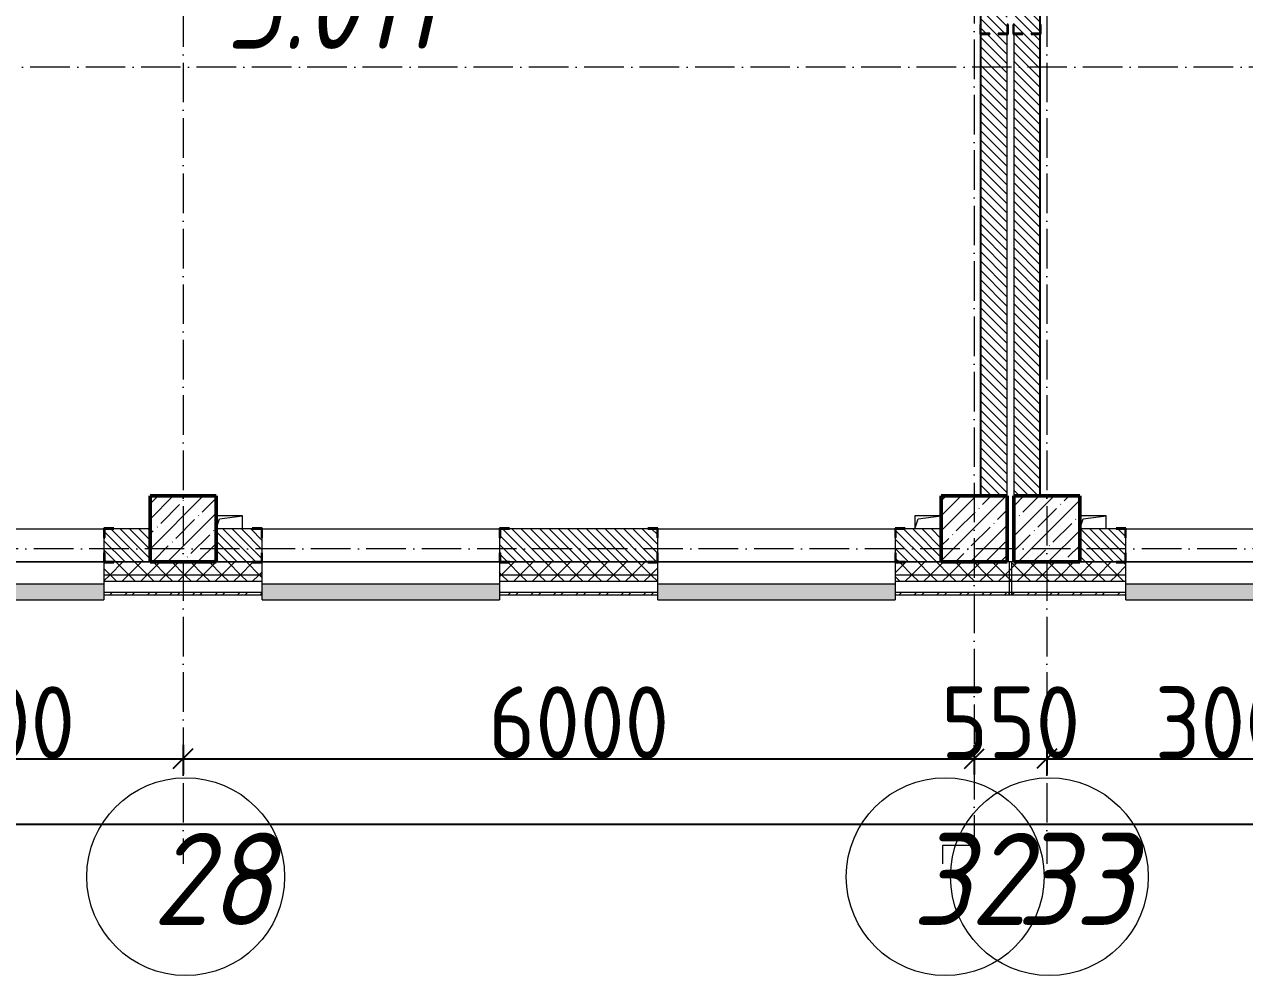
# Model space of a CAD drawing. Header units: millimetres. Extents: x -12989 to 629078, y -109036 to 555275.
# Drawn here: x 561257 to 570510, y -38472 to -31260 of the extents above; entities that cross this region are included whole.
import ezdxf

# ---------------------------------------------------------------- set-up
doc = ezdxf.new("R2010")
doc.units = ezdxf.units.MM
doc.linetypes.add('50_200_ШТРИХ_1Т_ш5_п1_п1_', pattern=[700, 500, -100, 0, -100])
for name, color, linetype, lineweight in [('A-____-____-DIMS', 7, 'Continuous', 9), ('A-GENM-____-MCUT', 7, 'Continuous', 25), ('A-GENM-____-OTLN', 7, 'Continuous', 9), ('A-GENM-____-OTLN-1', 7, 'Continuous', 25), ('A-GLAZ-____-OTLN', 7, 'Continuous', 9), ('A-WALL-____-MCUT', 7, 'Continuous', 13), ('A-WALL-____-MCUT-1', 7, 'Continuous', 9), ('A-WALL-____-OTLN', 7, 'Continuous', 9), ('A-WALL-____-PATT-1', 7, 'Continuous', 9), ('A-WALL-FNSH-MCUT-1', 7, 'Continuous', 9), ('S-COLS-____-MCUT', 7, 'Continuous', 50), ('S-COLS-____-OTLN', 7, 'Continuous', 9), ('S-GRID-____-IDEN', 7, 'Continuous', 9), ('S-GRID-____-OTLN', 7, 'Continuous', 9), ('S-GRID-____-OTLN-1', 7, '50_200_ШТРИХ_1Т_ш5_п1_п1_', 9), ('Марки помещений', 7, 'Continuous', 9)]:
    doc.layers.add(name, color=color, linetype=linetype, lineweight=lineweight)
doc.layers.add('A-GLAZ-____-OTLN-1', color=7, linetype='Continuous', lineweight=9, true_color=0xc0c0c0)
doc.styles.add('ISOCPEUR_I_2', font='isocpeui.ttf', dxfattribs={"width": 0.85, "height": 2.3})
doc.styles.add('ISOCPEUR_I_9', font='isocpeui.ttf', dxfattribs={"width": 0.9, "height": 250})
doc.styles.add('СПДС', font='isocpeur.ttf', dxfattribs={"width": 0.9})
doc.dimstyles.new('ISO-2_5_0_9К_БОЛЬШОЙ_ОСИ', dxfattribs={"dimscale": 304.8, "dimtxt": 248.995294, "dimasz": 0.492126, "dimexe": 0.393701, "dimexo": 0, "dimgap": 0, "dimtad": 1, "dimdec": 0, "dimzin": 0, "dimdsep": 46, "dimtxsty": 'ISOCPEUR_I_9', "dimblk1": 'OBLIQUE', "dimblk2": 'OBLIQUE', "dimsah": 1, "dimcen": 0.09, "dimdle": 0.393701, "dimazin": 0, "dimtfac": 1, "dimtdec": 4, "dimtix": 1, "dimtmove": 0, "dimatfit": 3, "dimfxl": 1, "dimtvp": 1, "dimtolj": 1, "dimtzin": 0, "dimarcsym": 2})
pattern_1 = [(135, (523510.01, -90515.614), (-35.35534, -35.35534), [])]
pattern_2 = [(45, (523510.01, -90515.61), (-70.71068, 70.71068), []), (135, (523510.01, -90515.61), (-70.71068, -70.71068), [])]
pattern_3 = [(45, (523510.01, -90515.61), (-85.53659, 85.53659), []), (45, (523567.03, -90515.61), (-85.53659, 85.53659), [])]

# ---------------------------------------------------------------- blocks, each defined once
blk = doc.blocks.new('BSC_Колонна _Прямоугольная - 500х500-V16-АР1_План отверстий 3 этажа в осях 1-64_Ю-ЯЯ')
at = {"layer": 'S-COLS-____-OTLN'}
h = blk.add_hatch(dxfattribs=at)
h.set_pattern_fill('FP_23', color=256, style=0, pattern_type=2)
h.set_pattern_definition([(45, (-44950, -55431.04), (-114.04925, 114.04925), []), (45, (-44835.95, -55431.04), (-114.04925, 114.04925), [201.613, -40.323, 3.353, -36.97])])
h.paths.add_polyline_path([(-250, -250), (250, -250), (250, 250), (-250, 250), (-250, 177.9)], flags=0)
at = {"layer": 'S-COLS-____-MCUT'}
for p, q in [((250, 250), (-250, 250)), ((-250, 250), (-250, -250)), ((250, -250), (250, 250)), ((-250, -250), (250, -250))]:
    blk.add_line(p, q, dxfattribs=at)
blk = doc.blocks.new('BSC_Колонна _Прямоугольная - 500х500-V44-АР1_План отверстий 3 этажа в осях 1-64_Ю-ЯЯ')
at = {"layer": 'S-COLS-____-OTLN'}
h = blk.add_hatch(dxfattribs=at)
h.set_pattern_fill('FP_52', color=256, style=0, pattern_type=2)
h.set_pattern_definition([(45, (-38950, -55431.04), (-114.04925, 114.04925), []), (45, (-38835.95, -55431.04), (-114.04925, 114.04925), [201.613, -40.323, 3.353, -36.97])])
h.paths.add_polyline_path([(-250, -250), (250, -250), (250, 250), (-250, 250)], flags=0)
at = {"layer": 'S-COLS-____-MCUT'}
for p, q in [((250, 250), (-250, 250)), ((-250, 250), (-250, -250)), ((250, -250), (250, 250)), ((-250, -250), (250, -250))]:
    blk.add_line(p, q, dxfattribs=at)
blk = doc.blocks.new('BSC_Колонна _Прямоугольная - 500х500-V72-АР1_План отверстий 3 этажа в осях 1-64_Ю-ЯЯ')
at = {"layer": 'S-COLS-____-OTLN'}
h = blk.add_hatch(dxfattribs=at)
h.set_pattern_fill('FP_81', color=256, style=0, pattern_type=2)
h.set_pattern_definition([(45, (-45500, -55431.04), (-114.04925, 114.04925), []), (45, (-45385.95, -55431.04), (-114.04925, 114.04925), [201.613, -40.323, 3.353, -36.97])])
h.paths.add_polyline_path([(-250, -250), (250, -250), (250, 250), (-250, 250), (-250, 177.9)], flags=0)
at = {"layer": 'S-COLS-____-MCUT'}
for p, q in [((250, 250), (-250, 250)), ((-250, 250), (-250, -250)), ((250, -250), (250, 250)), ((-250, -250), (250, -250))]:
    blk.add_line(p, q, dxfattribs=at)
blk = doc.blocks.new('Фахверк_СКБ_Уголок - 250_2700-27497298-АР1_План отверстий 3 этажа в осях 1-64_Ю-ЯЯ')
at = {"layer": 'A-GENM-____-MCUT'}
for p, q in [((200, 181), (125, 181)), ((125, 181), (125, 106)), ((125, 106), (131, 106)), ((131, 106), (131, 175)), ((131, 175), (200, 175)), ((200, 175), (200, 181)), ((131, -6), (125, -6)), ((125, -6), (125, -81)), ((125, -81), (200, -81)), ((131, -75), (131, -6)), ((200, -75), (131, -75)), ((200, -81), (200, -75))]:
    blk.add_line(p, q, dxfattribs=at)
blk = doc.blocks.new('Фахверк_СКБ_Уголок - 200_3550-28267367-АР1_План отверстий 3 этажа в осях 1-64_Ю-ЯЯ')
at = {"layer": 'A-GENM-____-MCUT'}
for p, q in [((200, 156), (125, 156)), ((125, 156), (125, 81)), ((131, 81), (131, 150)), ((131, 150), (200, 150)), ((200, 150), (200, 156)), ((125, 81), (131, 81)), ((131, 19), (125, 19)), ((125, 19), (125, -56)), ((131, -50), (131, 19)), ((125, -56), (200, -56)), ((200, -50), (131, -50)), ((200, -56), (200, -50))]:
    blk.add_line(p, q, dxfattribs=at)
blk = doc.blocks.new('Фахверк_СКБ_Уголок - 200_3550-28187522-АР1_План отверстий 3 этажа в осях 1-64_Ю-ЯЯ')
at = {"layer": 'A-GENM-____-MCUT'}
for p, q in [((125, 156), (50, 156)), ((50, 156), (50, 150)), ((50, 150), (119, 150)), ((119, 150), (119, 81)), ((125, 81), (125, 156)), ((119, 81), (125, 81)), ((125, 19), (119, 19)), ((119, 19), (119, -50)), ((125, -56), (125, 19)), ((119, -50), (50, -50)), ((50, -50), (50, -56)), ((50, -56), (125, -56))]:
    blk.add_line(p, q, dxfattribs=at)
blk = doc.blocks.new('AR_Отверстие прямоугольное _в плите_ - AR_Отверстие прямоугольное _в плите_-V178-АР1_План отверстий 3 этажа в осях 1-64_Ю-ЯЯ')
at = {"layer": 'A-GENM-____-OTLN'}
for p, q in [((100, 50), (-100, 50)), ((-100, -50), (-75, 25)), ((-75, 25), (100, 50)), ((100, -50), (100, 50))]:
    blk.add_line(p, q, dxfattribs=at)
blk = doc.blocks.new('AR_Отверстие прямоугольное _в плите_ - AR_Отверстие прямоугольное _в плите_-V185-АР1_План отверстий 3 этажа в осях 1-64_Ю-ЯЯ')
at = {"layer": 'A-GENM-____-OTLN'}
for p, q in [((100, 50), (-100, 50)), ((-100, 50), (-100, -50)), ((-100, -50), (-75, 25)), ((-75, 25), (100, 50))]:
    blk.add_line(p, q, dxfattribs=at)
blk = doc.blocks.new('Отлив_СКБ - Отлив витража_120_НВФ-31885687-АР1_План отверстий 3 этажа в осях 1-64_Ю-ЯЯ')
at = {"layer": 'A-GLAZ-____-OTLN-1'}
for points in [[(0, -2), (1800, -2), (1800, 0), (0, 0)], [(945, -120), (1800, -120), (1800, -2), (0, -2), (0, -120), (878.1, -120)]]:
    blk.add_hatch(color=256, dxfattribs=at).paths.add_polyline_path(points, flags=0)
at = {"layer": 'A-GLAZ-____-OTLN'}
for p, q in [((0, 0), (1800, 0)), ((1800, -2), (0, -2)), ((0, -120), (0, -83)), ((1800, -83), (1800, -120)), ((0, -120), (1800, -120))]:
    blk.add_line(p, q, dxfattribs=at)
blk = doc.blocks.new('Стены 3 - Стены 4-31194751-АР1_План отверстий 3 этажа в осях 1-64_Ю-ЯЯ')
at = {"layer": 'A-WALL-____-MCUT'}
for p, q in [((-1798.5, 41030.2), (-1798.5, 41010.2)), ((-1548.5, 41030.2), (-1798.5, 41030.2)), ((-1798.5, 41010.2), (-1548.5, 41010.2)), ((-1548.5, 41010.2), (-1548.5, 41030.2))]:
    blk.add_line(p, q, dxfattribs=at)
blk = doc.blocks.new('Ось сетки - Круг_Ø6_00__ISO-2_5_0_9K_-25732049-АР1_План отверстий 3 этажа в осях 1-64_Ю-ЯЯ')
at = {"layer": 'S-GRID-____-IDEN'}
blk.add_circle((0, 0), 3, dxfattribs=at)
blk = doc.blocks.new('_Oblique')
at = {"color": 0, "linetype": 'ByBlock', "lineweight": -2}
blk.add_line((-0.5, -0.5), (0.5, 0.5), dxfattribs=at)
blk = doc.blocks.new('*D2967')
at = {"layer": 'A-____-____-DIMS', "color": 0, "lineweight": -2, "transparency": 16777216}
for p, q in [((319720.7, -33068.9), (319720.7, -33295)), ((322720.7, -33068.9), (322720.7, -33295)), ((319600.7, -33175), (322840.7, -33175))]:
    blk.add_line(p, q, dxfattribs=at)
at = {"layer": 'Defpoints', "color": 0, "transparency": 16777216}
for p in [(319720.7, -33068.9), (322720.7, -33068.9), (322720.7, -33175)]:
    blk.add_point(p, dxfattribs=at)
at = {"layer": 'A-____-____-DIMS', "color": 0, "lineweight": -2, "transparency": 16777216, "xscale": 150, "yscale": 150, "zscale": 150, "rotation": 180}
blk.add_blockref('_Oblique', (319720.7, -33175), dxfattribs=at)
at = {"layer": 'A-____-____-DIMS', "color": 0, "lineweight": -2, "transparency": 16777216, "xscale": 150, "yscale": 150, "zscale": 150}
blk.add_blockref('_Oblique', (322720.7, -33175), dxfattribs=at)
at = {"layer": 'A-____-____-DIMS', "color": 0, "transparency": 16777216, "insert": (321220.7, -32900.7), "char_height": 548.64, "attachment_point": 5, "style": 'СПДС'}
blk.add_mtext('\\A1;3000', dxfattribs=at)
blk = doc.blocks.new('*D2968')
at = {"layer": 'A-____-____-DIMS', "color": 0, "lineweight": -2, "transparency": 16777216}
for p, q in [((322720.7, -33068.9), (322720.7, -33295)), ((328720.7, -33068.9), (328720.7, -33295)), ((322600.7, -33175), (328840.7, -33175))]:
    blk.add_line(p, q, dxfattribs=at)
at = {"layer": 'Defpoints', "color": 0, "transparency": 16777216}
for p in [(322720.7, -33068.9), (328720.7, -33068.9), (328720.7, -33175)]:
    blk.add_point(p, dxfattribs=at)
at = {"layer": 'A-____-____-DIMS', "color": 0, "lineweight": -2, "transparency": 16777216, "xscale": 150, "yscale": 150, "zscale": 150, "rotation": 180}
blk.add_blockref('_Oblique', (322720.7, -33175), dxfattribs=at)
at = {"layer": 'A-____-____-DIMS', "color": 0, "lineweight": -2, "transparency": 16777216, "xscale": 150, "yscale": 150, "zscale": 150}
blk.add_blockref('_Oblique', (328720.7, -33175), dxfattribs=at)
at = {"layer": 'A-____-____-DIMS', "color": 0, "transparency": 16777216, "insert": (325720.7, -32900.7), "char_height": 548.64, "attachment_point": 5, "style": 'СПДС'}
blk.add_mtext('\\A1;6000', dxfattribs=at)
blk = doc.blocks.new('*D2969')
at = {"layer": 'A-____-____-DIMS', "color": 0, "lineweight": -2, "transparency": 16777216}
for p, q in [((328720.7, -33068.9), (328720.7, -33295)), ((329270.7, -33068.9), (329270.7, -33295)), ((328720.7, -33175), (328570.7, -33175)), ((328720.7, -33175), (329270.7, -33175)), ((329270.7, -33175), (329420.7, -33175))]:
    blk.add_line(p, q, dxfattribs=at)
at = {"layer": 'Defpoints', "color": 0, "transparency": 16777216}
for p in [(328720.7, -33068.9), (329270.7, -33068.9), (329270.7, -33175)]:
    blk.add_point(p, dxfattribs=at)
at = {"layer": 'A-____-____-DIMS', "color": 0, "lineweight": -2, "transparency": 16777216, "xscale": 150, "yscale": 150, "zscale": 150}
blk.add_blockref('_Oblique', (328720.7, -33175), dxfattribs=at)
at = {"layer": 'A-____-____-DIMS', "color": 0, "lineweight": -2, "transparency": 16777216, "xscale": 150, "yscale": 150, "zscale": 150, "rotation": 180}
blk.add_blockref('_Oblique', (329270.7, -33175), dxfattribs=at)
at = {"layer": 'A-____-____-DIMS', "color": 0, "transparency": 16777216, "insert": (328995.7, -32900.7), "char_height": 548.64, "attachment_point": 5, "style": 'СПДС'}
blk.add_mtext('\\A1;550', dxfattribs=at)
blk = doc.blocks.new('*D2970')
at = {"layer": 'A-____-____-DIMS', "color": 0, "lineweight": -2, "transparency": 16777216}
for p, q in [((329270.7, -33068.9), (329270.7, -33295)), ((332270.7, -33068.9), (332270.7, -33295)), ((329150.7, -33175), (332390.7, -33175))]:
    blk.add_line(p, q, dxfattribs=at)
at = {"layer": 'Defpoints', "color": 0, "transparency": 16777216}
for p in [(329270.7, -33068.9), (332270.7, -33068.9), (332270.7, -33175)]:
    blk.add_point(p, dxfattribs=at)
at = {"layer": 'A-____-____-DIMS', "color": 0, "lineweight": -2, "transparency": 16777216, "xscale": 150, "yscale": 150, "zscale": 150, "rotation": 180}
blk.add_blockref('_Oblique', (329270.7, -33175), dxfattribs=at)
at = {"layer": 'A-____-____-DIMS', "color": 0, "lineweight": -2, "transparency": 16777216, "xscale": 150, "yscale": 150, "zscale": 150}
blk.add_blockref('_Oblique', (332270.7, -33175), dxfattribs=at)
at = {"layer": 'A-____-____-DIMS', "color": 0, "transparency": 16777216, "insert": (330770.7, -32900.7), "char_height": 548.64, "attachment_point": 5, "style": 'СПДС'}
blk.add_mtext('\\A1;3000', dxfattribs=at)
blk = doc.blocks.new('*D2979')
at = {"layer": 'A-____-____-DIMS', "color": 0, "lineweight": -2, "transparency": 16777216}
for p, q in [((281420.7, -33565.7), (281420.7, -33791.8)), ((354820.7, -33565.7), (354820.7, -33791.8)), ((281300.7, -33671.8), (354940.7, -33671.8))]:
    blk.add_line(p, q, dxfattribs=at)
at = {"layer": 'Defpoints', "color": 0, "transparency": 16777216}
for p in [(281420.7, -33565.7), (354820.7, -33565.7), (354820.7, -33671.8)]:
    blk.add_point(p, dxfattribs=at)
at = {"layer": 'A-____-____-DIMS', "color": 0, "lineweight": -2, "transparency": 16777216, "xscale": 150, "yscale": 150, "zscale": 150, "rotation": 180}
blk.add_blockref('_Oblique', (281420.7, -33671.8), dxfattribs=at)
at = {"layer": 'A-____-____-DIMS', "color": 0, "lineweight": -2, "transparency": 16777216, "xscale": 150, "yscale": 150, "zscale": 150}
blk.add_blockref('_Oblique', (354820.7, -33671.8), dxfattribs=at)
at = {"layer": 'A-____-____-DIMS', "color": 0, "transparency": 16777216, "insert": (318120.7, -33397.5), "char_height": 548.64, "attachment_point": 5, "style": 'СПДС'}
blk.add_mtext('\\A1;73400', dxfattribs=at)
blk = doc.blocks.new('3эт')
at = {"layer": 'S-GRID-____-OTLN-1', "color": 251, "ltscale": 0.6, "true_color": 0x636466}
for p, q in [((322720.7, 4029.4), (322720.7, -33971.9)), ((329270.7, 4029.4), (329270.7, -33971.9)), ((328720.7, 3785.7), (328720.7, -33833.1)), ((359250.7, -27932.4), (279101.9, -27932.4)), ((387845.1, -31582.4), (279101.9, -31582.4)), ((328480.3, -33833.1), (328480.3, -33971.9)), ((328720.7, -33833.1), (328480.3, -33833.1))]:
    blk.add_line(p, q, dxfattribs=at)
at = {"layer": 'S-GRID-____-IDEN', "xscale": 250, "yscale": 250, "zscale": 99.99999999999993, "rotation": 180}
for p in [(322740.6, -34069.4), (328500.2, -34069.4), (329290.6, -34069.4)]:
    blk.add_blockref('Ось сетки - Круг_Ø6_00__ISO-2_5_0_9K_-25732049-АР1_План отверстий 3 этажа в осях 1-64_Ю-ЯЯ', p, dxfattribs=at)
at = {"layer": 'S-GRID-____-IDEN', "char_height": 700, "width": 404.05, "attachment_point": 1, "style": 'ISOCPEUR_I_9'}
for s, insert in [('28', (322489.1, -33737)), ('32', (328248.7, -33737)), ('33', (329039.1, -33737))]:
    blk.add_mtext(s, dxfattribs=dict(at, insert=insert))
at = {"layer": 'A-____-____-DIMS'}
for base, p1, p2, override, picture, middle in [((322720.7, -33175), (319720.7, -33068.9), (322720.7, -33068.9), {"dimtxt": 1.8, "dimpost": '<>', "dimtxsty": 'СПДС', "dimfxl": 3000}, '*D2967', (321220.7, -32900.7)), ((328720.7, -33175), (322720.7, -33068.9), (328720.7, -33068.9), {"dimtxt": 1.8, "dimpost": '<>', "dimtxsty": 'СПДС', "dimfxl": 6000}, '*D2968', (325720.7, -32900.7)), ((329270.7, -33175), (328720.7, -33068.9), (329270.7, -33068.9), {"dimtxt": 1.8, "dimpost": '<>', "dimtxsty": 'СПДС', "dimfxl": 550}, '*D2969', (328995.7, -32900.7)), ((332270.7, -33175), (329270.7, -33068.9), (332270.7, -33068.9), {"dimtxt": 1.8, "dimpost": '<>', "dimtxsty": 'СПДС', "dimfxl": 3000}, '*D2970', (330770.7, -32900.7)), ((354820.7, -33671.8), (281420.7, -33565.7), (354820.7, -33565.7), {"dimtxt": 1.8, "dimpost": '<>', "dimtxsty": 'СПДС', "dimfxl": 73400}, '*D2979', (318120.7, -33397.5))]:
    dim = blk.add_linear_dim(base=base, p1=p1, p2=p2, dimstyle='ISO-2_5_0_9К_БОЛЬШОЙ_ОСИ', override=override, dxfattribs=at)
    dim.commit()
    dim.dimension.update_dxf_attribs({"geometry": picture, "text_midpoint": middle})

msp = doc.modelspace()

# ---------------------------------------------------------------- hatches: boundary and pattern name
at = {"layer": 'A-WALL-____-PATT-1'}
h = msp.add_hatch(dxfattribs=at)
h.set_pattern_fill('FP_9', color=256, style=0, pattern_type=2)
h.set_pattern_definition(pattern_1)
h.paths.add_polyline_path([(568510.0077, -34834.5723), (568710.0077, -34834.5723), (568710.0077, -31334.5723), (568641.0077, -31334.5723), (568641.0077, -31328.5723), (568710.0077, -31328.5723), (568710.0077, -27834.5723), (568510.0077, -27834.5723), (568510.0077, -31328.5723), (568579.0077, -31328.5723), (568579.0077, -31334.5723), (568510.0077, -31334.5723), (568510.0077, -33292.1615)], flags=0)
h = msp.add_hatch(dxfattribs=at)
h.set_pattern_fill('FP_9', color=256, style=0, pattern_type=2)
h.set_pattern_definition(pattern_1)
h.paths.add_polyline_path([(568760.0077, -34834.5723), (568960.0077, -34834.5723), (568960.0077, -31334.5723), (568891.0077, -31334.5723), (568891.0077, -31328.5723), (568960.0077, -31328.5723), (568960.0077, -27834.5723), (568760.0077, -27834.5723), (568760.0077, -31328.5723), (568829.0077, -31328.5723), (568829.0077, -31334.5723), (568760.0077, -31334.5723), (568760.0077, -33292.1615)], flags=0)
h = msp.add_hatch(dxfattribs=at)
h.set_pattern_fill('FP_9', color=256, style=0, pattern_type=2)
h.set_pattern_definition(pattern_1)
h.paths.add_polyline_path([(562210.0077, -35334.5723), (562210.0077, -35084.5723), (561866.0077, -35084.5723), (561866.0077, -35153.5723), (561860.0077, -35153.5723), (561860.0077, -35265.5723), (561866.0077, -35265.5723), (561866.0077, -35334.5723), (561935.0077, -35334.5723)], flags=0)
h.paths.add_polyline_path([(559728.9996, -35334.5723), (560054.0077, -35334.5723), (560054.0077, -35265.5723), (560060.0077, -35265.5723), (560060.0077, -35153.5723), (560054.0077, -35153.5723), (560054.0077, -35084.5723), (559710.0077, -35084.5723), (559710.0077, -35334.5723)], flags=0)
h = msp.add_hatch(dxfattribs=at)
h.set_pattern_fill('FP_9', color=256, style=0, pattern_type=2)
h.set_pattern_definition(pattern_1)
h.paths.add_polyline_path([(567935.0077, -35334.5723), (568210.0077, -35334.5723), (568210.0077, -35084.5723), (567866.0077, -35084.5723), (567866.0077, -35153.5723), (567860.0077, -35153.5723), (567860.0077, -35265.5723), (567866.0077, -35265.5723), (567866.0077, -35334.5723)], flags=0)
h.paths.add_polyline_path([(565985.0077, -35334.5723), (566054.0077, -35334.5723), (566054.0077, -35265.5723), (566060.0077, -35265.5723), (566060.0077, -35153.5723), (566054.0077, -35153.5723), (566054.0077, -35084.5723), (564866.0077, -35084.5723), (564866.0077, -35153.5723), (564860.0077, -35153.5723), (564860.0077, -35265.5723), (564866.0077, -35265.5723), (564866.0077, -35334.5723), (565915.1246, -35334.5723)], flags=0)
h.paths.add_polyline_path([(562710.0077, -35334.5723), (563054.0077, -35334.5723), (563054.0077, -35265.5723), (563060.0077, -35265.5723), (563060.0077, -35153.5723), (563054.0077, -35153.5723), (563054.0077, -35084.5723), (562710.0077, -35084.5723)], flags=0)
h = msp.add_hatch(dxfattribs=at)
h.set_pattern_fill('FP_9', color=256, style=0, pattern_type=2)
h.set_pattern_definition(pattern_1)
h.paths.add_polyline_path([(571416.0077, -35334.5723), (571760.0077, -35334.5723), (571760.0077, -35084.5723), (571416.0077, -35084.5723), (571416.0077, -35153.5723), (571410.0077, -35153.5723), (571410.0077, -35265.5723), (571416.0077, -35265.5723)], flags=0)
h.paths.add_polyline_path([(569604.0077, -35334.5723), (569604.0077, -35265.5723), (569610.0077, -35265.5723), (569610.0077, -35153.5723), (569604.0077, -35153.5723), (569604.0077, -35084.5723), (569260.0077, -35084.5723), (569260.0077, -35334.5723), (569535.0077, -35334.5723)], flags=0)
h = msp.add_hatch(dxfattribs=at)
h.set_pattern_fill('FP_4', color=256, style=0, pattern_type=2)
h.set_pattern_definition(pattern_2)
h.paths.add_polyline_path([(597729.4818, -35434.5723), (597810.0077, -35434.5723), (597810.0077, -35334.5723), (591460.0077, -35334.5723), (591460.0077, -35434.5723), (594194.5532, -35434.5723)], flags=0)
h.paths.add_polyline_path([(587124.6961, -35434.5723), (587510.0077, -35434.5723), (587510.0077, -35340.5723), (587435.0077, -35340.5723), (587435.0077, -35334.5723), (586485.0077, -35334.5723), (586485.0077, -35340.5723), (586410.0077, -35340.5723), (586410.0077, -35434.5723), (586760.0077, -35434.5723)], flags=0)
h.paths.add_polyline_path([(588892.1604, -35434.5723), (590460.0077, -35434.5723), (590460.0077, -35334.5723), (588585.0077, -35334.5723), (588585.0077, -35340.5723), (588510.0077, -35340.5723), (588510.0077, -35434.5723)], flags=0)
h.paths.add_polyline_path([(583485.0077, -35434.5723), (584610.0077, -35434.5723), (584610.0077, -35340.5723), (584535.0077, -35340.5723), (584535.0077, -35334.5723), (583485.0077, -35334.5723), (583485.0077, -35340.5723), (583410.0077, -35340.5723), (583410.0077, -35434.5723), (583416.0077, -35434.5723)], flags=0)
h.paths.add_polyline_path([(581610.0077, -35434.5723), (581610.0077, -35340.5723), (581535.0077, -35340.5723), (581535.0077, -35334.5723), (580485.0077, -35334.5723), (580485.0077, -35340.5723), (580410.0077, -35340.5723), (580410.0077, -35434.5723), (580938.5711, -35434.5723)], flags=0)
h.paths.add_polyline_path([(577485.0077, -35434.5723), (578610.0077, -35434.5723), (578610.0077, -35340.5723), (578535.0077, -35340.5723), (578535.0077, -35334.5723), (577485.0077, -35334.5723), (577485.0077, -35340.5723), (577410.0077, -35340.5723), (577410.0077, -35434.5723)], flags=0)
h.paths.add_polyline_path([(575535.0077, -35434.5723), (575610.0077, -35434.5723), (575610.0077, -35340.5723), (575535.0077, -35340.5723), (575535.0077, -35334.5723), (574485.0077, -35334.5723), (574485.0077, -35340.5723), (574410.0077, -35340.5723), (574410.0077, -35434.5723), (574752.4461, -35434.5723)], flags=0)
h.paths.add_polyline_path([(571760.0077, -35434.5723), (572610.0077, -35434.5723), (572610.0077, -35340.5723), (572535.0077, -35340.5723), (572535.0077, -35334.5723), (571485.0077, -35334.5723), (571485.0077, -35340.5723), (571410.0077, -35340.5723), (571410.0077, -35434.5723), (571485.0077, -35434.5723)], flags=0)
h.paths.add_polyline_path([(569450.0532, -35434.5723), (569610.0077, -35434.5723), (569610.0077, -35340.5723), (569535.0077, -35340.5723), (569535.0077, -35334.5723), (567935.0077, -35334.5723), (567935.0077, -35340.5723), (567860.0077, -35340.5723), (567860.0077, -35434.5723), (568566.3211, -35434.5723)], flags=0)
h.paths.add_polyline_path([(565915.1246, -35434.5723), (566060.0077, -35434.5723), (566060.0077, -35340.5723), (565985.0077, -35340.5723), (565985.0077, -35334.5723), (564935.0077, -35334.5723), (564935.0077, -35340.5723), (564860.0077, -35340.5723), (564860.0077, -35434.5723)], flags=0)
h.paths.add_polyline_path([(563060.0077, -35434.5723), (563060.0077, -35340.5723), (562985.0077, -35340.5723), (562985.0077, -35334.5723), (561935.0077, -35334.5723), (561935.0077, -35340.5723), (561860.0077, -35340.5723), (561860.0077, -35434.5723), (562380.1961, -35434.5723)], flags=0)
h.paths.add_polyline_path([(559728.9996, -35434.5723), (560060.0077, -35434.5723), (560060.0077, -35340.5723), (559985.0077, -35340.5723), (559985.0077, -35334.5723), (558935.0077, -35334.5723), (558935.0077, -35340.5723), (558860.0077, -35340.5723), (558860.0077, -35434.5723), (559287.1336, -35434.5723)], flags=0)
h.paths.add_polyline_path([(555935.0077, -35434.5723), (557060.0077, -35434.5723), (557060.0077, -35340.5723), (556985.0077, -35340.5723), (556985.0077, -35334.5723), (555935.0077, -35334.5723), (555935.0077, -35340.5723), (555860.0077, -35340.5723), (555860.0077, -35434.5723), (555866.0077, -35434.5723)], flags=0)
h.paths.add_polyline_path([(552860.0077, -35434.5723), (554060.0077, -35434.5723), (554060.0077, -35340.5723), (553985.0077, -35340.5723), (553985.0077, -35334.5723), (552935.0077, -35334.5723), (552935.0077, -35340.5723), (552860.0077, -35340.5723)], flags=0)
h.paths.add_polyline_path([(551060.0077, -35434.5723), (551060.0077, -35340.5723), (550985.0077, -35340.5723), (550985.0077, -35334.5723), (549935.0077, -35334.5723), (549935.0077, -35340.5723), (549860.0077, -35340.5723), (549860.0077, -35434.5723), (550891.6782, -35434.5723)], flags=0)
h.paths.add_polyline_path([(546935.0077, -35434.5723), (548060.0077, -35434.5723), (548060.0077, -35340.5723), (547985.0077, -35340.5723), (547985.0077, -35334.5723), (546935.0077, -35334.5723), (546935.0077, -35340.5723), (546860.0077, -35340.5723), (546860.0077, -35434.5723), (546866.0077, -35434.5723)], flags=0)
h.paths.add_polyline_path([(545060.0077, -35434.5723), (545060.0077, -35340.5723), (544985.0077, -35340.5723), (544985.0077, -35334.5723), (543935.0077, -35334.5723), (543935.0077, -35340.5723), (543860.0077, -35340.5723), (543860.0077, -35434.5723), (544985.0077, -35434.5723)], flags=0)
h.paths.add_polyline_path([(541710.0077, -35434.5723), (542060.0077, -35434.5723), (542060.0077, -35340.5723), (541985.0077, -35340.5723), (541985.0077, -35334.5723), (540935.0077, -35334.5723), (540935.0077, -35340.5723), (540860.0077, -35340.5723), (540860.0077, -35434.5723), (541210.0077, -35434.5723)], flags=0)
h.paths.add_polyline_path([(539860.0077, -35434.5723), (539860.0077, -35340.5723), (539785.0077, -35340.5723), (539785.0077, -35334.5723), (530060.0077, -35334.5723), (530060.0077, -35434.5723), (539403.1603, -35434.5723)], flags=0)
h.paths.add_polyline_path([(529060.0077, -35434.5723), (529060.0077, -35334.5723), (521060.0077, -35334.5723), (521060.0077, -35434.5723), (527030.9103, -35434.5723)], flags=0)
h = msp.add_hatch(dxfattribs=at)
h.set_pattern_fill('FP_4', color=256, style=0, pattern_type=2)
h.set_pattern_definition(pattern_2)
h.paths.add_polyline_path([(597810.0077, -35484.5723), (597810.0077, -35434.5723), (591460.0077, -35434.5723), (591460.0077, -35484.5723), (597729.4818, -35484.5723)], flags=0)
h.paths.add_polyline_path([(590460.0077, -35484.5723), (590460.0077, -35434.5723), (588510.0077, -35434.5723), (588510.0077, -35484.5723), (588892.1604, -35484.5723)], flags=0)
h.paths.add_polyline_path([(584610.0077, -35484.5723), (584610.0077, -35434.5723), (583410.0077, -35434.5723), (583410.0077, -35484.5723), (583589.7675, -35484.5723)], flags=0)
h.paths.add_polyline_path([(587124.6961, -35484.5723), (587510.0077, -35484.5723), (587510.0077, -35434.5723), (586410.0077, -35434.5723), (586410.0077, -35484.5723)], flags=0)
h.paths.add_polyline_path([(580938.5711, -35484.5723), (581610.0077, -35484.5723), (581610.0077, -35434.5723), (580410.0077, -35434.5723), (580410.0077, -35484.5723)], flags=0)
h.paths.add_polyline_path([(578610.0077, -35484.5723), (578610.0077, -35434.5723), (577410.0077, -35434.5723), (577410.0077, -35484.5723), (578287.3746, -35484.5723)], flags=0)
h.paths.add_polyline_path([(575610.0077, -35484.5723), (575610.0077, -35434.5723), (574410.0077, -35434.5723), (574410.0077, -35484.5723), (574752.4461, -35484.5723)], flags=0)
h.paths.add_polyline_path([(572610.0077, -35484.5723), (572610.0077, -35434.5723), (571410.0077, -35434.5723), (571410.0077, -35484.5723), (572101.2496, -35484.5723)], flags=0)
h.paths.add_polyline_path([(569610.0077, -35484.5723), (569610.0077, -35434.5723), (567860.0077, -35434.5723), (567860.0077, -35484.5723), (569450.0532, -35484.5723)], flags=0)
h.paths.add_polyline_path([(566060.0077, -35484.5723), (566060.0077, -35434.5723), (564860.0077, -35434.5723), (564860.0077, -35484.5723), (565915.1246, -35484.5723)], flags=0)
h.paths.add_polyline_path([(563060.0077, -35484.5723), (563060.0077, -35434.5723), (561860.0077, -35434.5723), (561860.0077, -35484.5723), (562380.1961, -35484.5723)], flags=0)
h.paths.add_polyline_path([(560060.0077, -35484.5723), (560060.0077, -35434.5723), (558860.0077, -35434.5723), (558860.0077, -35484.5723), (559728.9996, -35484.5723)], flags=0)
h.paths.add_polyline_path([(555860.0077, -35484.5723), (557060.0077, -35484.5723), (557060.0077, -35434.5723), (555860.0077, -35434.5723)], flags=0)
h.paths.add_polyline_path([(553542.8746, -35484.5723), (554060.0077, -35484.5723), (554060.0077, -35434.5723), (552860.0077, -35434.5723), (552860.0077, -35484.5723)], flags=0)
h.paths.add_polyline_path([(550891.6782, -35484.5723), (551060.0077, -35484.5723), (551060.0077, -35434.5723), (549860.0077, -35434.5723), (549860.0077, -35484.5723), (550007.946, -35484.5723)], flags=0)
h.paths.add_polyline_path([(548060.0077, -35484.5723), (548060.0077, -35434.5723), (546860.0077, -35434.5723), (546860.0077, -35484.5723), (547356.7496, -35484.5723)], flags=0)
h.paths.add_polyline_path([(544705.5532, -35484.5723), (545060.0077, -35484.5723), (545060.0077, -35434.5723), (543860.0077, -35434.5723), (543860.0077, -35484.5723)], flags=0)
h.paths.add_polyline_path([(542054.3567, -35484.5723), (542060.0077, -35484.5723), (542060.0077, -35434.5723), (540860.0077, -35434.5723), (540860.0077, -35484.5723), (541170.6246, -35484.5723)], flags=0)
h.paths.add_polyline_path([(539403.1603, -35484.5723), (539860.0077, -35484.5723), (539860.0077, -35434.5723), (530060.0077, -35434.5723), (530060.0077, -35484.5723), (537635.696, -35484.5723)], flags=0)
h.paths.add_polyline_path([(529060.0077, -35484.5723), (529060.0077, -35434.5723), (520960.0077, -35434.5723), (520960.0077, -35484.5723), (527030.9103, -35484.5723)], flags=0)
h = msp.add_hatch(dxfattribs=at)
h.set_pattern_fill('FP_6', color=256, style=0, pattern_type=2)
h.set_pattern_definition(pattern_3)
h.paths.add_polyline_path([(568566.3211, -35584.5723), (568725.0077, -35584.5723), (568725.0077, -35564.5723), (567860.0077, -35564.5723), (567860.0077, -35584.5723)], flags=0)
h.paths.add_polyline_path([(566060.0077, -35584.5723), (566060.0077, -35564.5723), (564860.0077, -35564.5723), (564860.0077, -35584.5723), (565915.1246, -35584.5723)], flags=0)
h.paths.add_polyline_path([(563060.0077, -35584.5723), (563060.0077, -35564.5723), (561860.0077, -35564.5723), (561860.0077, -35584.5723), (562380.1961, -35584.5723)], flags=0)
h.paths.add_polyline_path([(560060.0077, -35584.5723), (560060.0077, -35564.5723), (558860.0077, -35564.5723), (558860.0077, -35584.5723), (559728.9996, -35584.5723)], flags=0)
h.paths.add_polyline_path([(557060.0077, -35584.5723), (557060.0077, -35564.5723), (555860.0077, -35564.5723), (555860.0077, -35584.5723), (556194.071, -35584.5723)], flags=0)
h.paths.add_polyline_path([(553542.8746, -35584.5723), (554060.0077, -35584.5723), (554060.0077, -35564.5723), (552860.0077, -35564.5723), (552860.0077, -35584.5723)], flags=0)
h.paths.add_polyline_path([(550891.6782, -35584.5723), (551060.0077, -35584.5723), (551060.0077, -35564.5723), (549860.0077, -35564.5723), (549860.0077, -35584.5723), (550007.946, -35584.5723)], flags=0)
h.paths.add_polyline_path([(546860.0077, -35584.5723), (548060.0077, -35584.5723), (548060.0077, -35564.5723), (546860.0077, -35564.5723)], flags=0)
h.paths.add_polyline_path([(543860.0077, -35584.5723), (545060.0077, -35584.5723), (545060.0077, -35564.5723), (543860.0077, -35564.5723)], flags=0)
h.paths.add_polyline_path([(540860.0077, -35584.5723), (542060.0077, -35584.5723), (542060.0077, -35564.5723), (540860.0077, -35564.5723)], flags=0)
h.paths.add_polyline_path([(539860.0077, -35584.5723), (539860.0077, -35564.5723), (530060.0077, -35564.5723), (530060.0077, -35584.5723), (539403.1603, -35584.5723)], flags=0)
h.paths.add_polyline_path([(529060.0077, -35584.5723), (529060.0077, -35564.5723), (520830.0077, -35564.5723), (520830.0077, -35584.5723), (527030.9103, -35584.5723)], flags=0)
h = msp.add_hatch(dxfattribs=at)
h.set_pattern_fill('FP_6', color=256, style=0, pattern_type=2)
h.set_pattern_definition(pattern_3)
h.paths.add_polyline_path([(583589.7675, -35584.5723), (584030.0077, -35584.5723), (584030.0077, -35564.5723), (583410.0077, -35564.5723), (583410.0077, -35584.5723)], flags=0)
h.paths.add_polyline_path([(581610.0077, -35584.5723), (581610.0077, -35564.5723), (580410.0077, -35564.5723), (580410.0077, -35584.5723), (580938.5711, -35584.5723)], flags=0)
h.paths.add_polyline_path([(577410.0077, -35584.5723), (578610.0077, -35584.5723), (578610.0077, -35564.5723), (577410.0077, -35564.5723)], flags=0)
h.paths.add_polyline_path([(575610.0077, -35584.5723), (575610.0077, -35564.5723), (574410.0077, -35564.5723), (574410.0077, -35584.5723), (574752.4461, -35584.5723)], flags=0)
h.paths.add_polyline_path([(572101.2496, -35584.5723), (572610.0077, -35584.5723), (572610.0077, -35564.5723), (571410.0077, -35564.5723), (571410.0077, -35584.5723)], flags=0)
h.paths.add_polyline_path([(569610.0077, -35584.5723), (569610.0077, -35564.5723), (568745.0077, -35564.5723), (568745.0077, -35584.5723), (569450.0532, -35584.5723)], flags=0)

# ---------------------------------------------------------------- linework, layer by layer
for points in [[(568510.0077, -34834.5723), (568510.0077, -27834.5723)], [(568960.0077, -34834.5723), (568960.0077, -27834.5723)]]:
    msp.add_lwpolyline(points)
at = {"layer": 'A-WALL-____-MCUT'}
for p, q in [((568510.0077, -31334.5723), (568510.0077, -34834.5723)), ((568710.0077, -34834.5723), (568710.0077, -31334.5723)), ((568760.0077, -31334.5723), (568760.0077, -34834.5723)), ((568960.0077, -34834.5723), (568960.0077, -31334.5723)), ((561860.0077, -35153.5723), (561860.0077, -35265.5723)), ((562210.0077, -35084.5723), (561935.0077, -35084.5723)), ((562985.0077, -35084.5723), (562710.0077, -35084.5723)), ((563060.0077, -35265.5723), (563060.0077, -35153.5723)), ((564860.0077, -35153.5723), (564860.0077, -35265.5723)), ((565985.0077, -35084.5723), (564935.0077, -35084.5723)), ((566060.0077, -35265.5723), (566060.0077, -35153.5723)), ((567860.0077, -35153.5723), (567860.0077, -35265.5723)), ((568210.0077, -35084.5723), (567935.0077, -35084.5723)), ((569535.0077, -35084.5723), (569260.0077, -35084.5723)), ((569610.0077, -35265.5723), (569610.0077, -35153.5723)), ((561860.0077, -35340.5723), (561860.0077, -35564.5723)), ((563060.0077, -35564.5723), (563060.0077, -35340.5723)), ((564860.0077, -35340.5723), (564860.0077, -35564.5723)), ((566060.0077, -35564.5723), (566060.0077, -35340.5723)), ((567860.0077, -35340.5723), (567860.0077, -35564.5723)), ((568760.0077, -35334.5723), (568710.0077, -35334.5723)), ((569610.0077, -35564.5723), (569610.0077, -35340.5723)), ((561860.0077, -35564.5723), (563060.0077, -35564.5723)), ((564860.0077, -35564.5723), (566060.0077, -35564.5723)), ((567860.0077, -35564.5723), (569610.0077, -35564.5723))]:
    msp.add_line(p, q, dxfattribs=at)
at = {"layer": 'A-WALL-____-MCUT-1'}
for p, q in [((562210.0077, -35334.5723), (561935.0077, -35334.5723)), ((561935.0077, -35334.5723), (562210.0077, -35334.5723)), ((562985.0077, -35334.5723), (562710.0077, -35334.5723)), ((562710.0077, -35334.5723), (562985.0077, -35334.5723)), ((565985.0077, -35334.5723), (564935.0077, -35334.5723)), ((564935.0077, -35334.5723), (565985.0077, -35334.5723)), ((568210.0077, -35334.5723), (567935.0077, -35334.5723)), ((567935.0077, -35334.5723), (568210.0077, -35334.5723)), ((569535.0077, -35334.5723), (569260.0077, -35334.5723)), ((569260.0077, -35334.5723), (569535.0077, -35334.5723)), ((563060.0077, -35434.5723), (561860.0077, -35434.5723)), ((566060.0077, -35434.5723), (564860.0077, -35434.5723)), ((569610.0077, -35434.5723), (567860.0077, -35434.5723)), ((563060.0077, -35484.5723), (561860.0077, -35484.5723)), ((566060.0077, -35484.5723), (564860.0077, -35484.5723)), ((569610.0077, -35484.5723), (567860.0077, -35484.5723))]:
    msp.add_line(p, q, dxfattribs=at)
at = {"layer": 'A-WALL-____-OTLN'}
for p, q in [((560060.0077, -35084.5723), (561860.0077, -35084.5723)), ((563060.0077, -35084.5723), (564860.0077, -35084.5723)), ((566060.0077, -35084.5723), (567860.0077, -35084.5723)), ((569610.0077, -35084.5723), (571410.0077, -35084.5723)), ((560060.0077, -35334.5723), (561860.0077, -35334.5723)), ((561860.0077, -35334.5723), (560060.0077, -35334.5723)), ((563060.0077, -35334.5723), (564860.0077, -35334.5723)), ((564860.0077, -35334.5723), (563060.0077, -35334.5723)), ((566060.0077, -35334.5723), (567860.0077, -35334.5723)), ((567860.0077, -35334.5723), (566060.0077, -35334.5723)), ((569610.0077, -35334.5723), (571410.0077, -35334.5723)), ((571410.0077, -35334.5723), (569610.0077, -35334.5723))]:
    msp.add_line(p, q, dxfattribs=at)
at = {"layer": 'A-WALL-FNSH-MCUT-1'}
for p, q in [((561860.0077, -35564.5723), (561860.0077, -35584.5723)), ((561860.0077, -35584.5723), (563060.0077, -35584.5723)), ((563060.0077, -35584.5723), (563060.0077, -35564.5723)), ((564860.0077, -35564.5723), (564860.0077, -35584.5723)), ((564860.0077, -35584.5723), (566060.0077, -35584.5723)), ((566060.0077, -35584.5723), (566060.0077, -35564.5723)), ((567860.0077, -35564.5723), (567860.0077, -35584.5723)), ((567860.0077, -35584.5723), (568725.0077, -35584.5723)), ((568725.0077, -35584.5723), (568725.0077, -35564.5723)), ((568745.0077, -35564.5723), (568745.0077, -35584.5723)), ((568745.0077, -35584.5723), (569610.0077, -35584.5723)), ((569610.0077, -35584.5723), (569610.0077, -35564.5723))]:
    msp.add_line(p, q, dxfattribs=at)
at = {"layer": 'S-GRID-____-OTLN'}
msp.add_line((569010.0077, -37448.2495), (569224.1369, -37448.2495), dxfattribs=at)

# ---------------------------------------------------------------- block references
msp.add_blockref('3эт', (239739.3002, -3652.1582))
at = {"layer": 'A-GENM-____-OTLN'}
for name, p in [('AR_Отверстие прямоугольное _в плите_ - AR_Отверстие прямоугольное _в плите_-V178-АР1_План отверстий 3 этажа в осях 1-64_Ю-ЯЯ', (562810.0077, -35034.5723)), ('AR_Отверстие прямоугольное _в плите_ - AR_Отверстие прямоугольное _в плите_-V185-АР1_План отверстий 3 этажа в осях 1-64_Ю-ЯЯ', (568110.0077, -35034.5723)), ('AR_Отверстие прямоугольное _в плите_ - AR_Отверстие прямоугольное _в плите_-V178-АР1_План отверстий 3 этажа в осях 1-64_Ю-ЯЯ', (569360.0077, -35034.5723))]:
    msp.add_blockref(name, p, dxfattribs=at)
at = {"layer": 'A-GENM-____-OTLN-1'}
for name, p, rotation in [('Фахверк_СКБ_Уголок - 200_3550-28267367-АР1_План отверстий 3 этажа в осях 1-64_Ю-ЯЯ', (568660.0077, -31459.5723), 89.99999999999993), ('Фахверк_СКБ_Уголок - 200_3550-28187522-АР1_План отверстий 3 этажа в осях 1-64_Ю-ЯЯ', (568810.0077, -31209.5723), 269.9999999999999), ('Фахверк_СКБ_Уголок - 250_2700-27497298-АР1_План отверстий 3 этажа в осях 1-64_Ю-ЯЯ', (563185.0077, -35159.5723), 180), ('Фахверк_СКБ_Уголок - 250_2700-27497298-АР1_План отверстий 3 этажа в осях 1-64_Ю-ЯЯ', (566185.0077, -35159.5723), 180), ('Фахверк_СКБ_Уголок - 250_2700-27497298-АР1_План отверстий 3 этажа в осях 1-64_Ю-ЯЯ', (569735.0077, -35159.5723), 180)]:
    msp.add_blockref(name, p, dxfattribs=dict(at, rotation=rotation))
for p in [(561735.0077, -35259.5723), (564735.0077, -35259.5723), (567735.0077, -35259.5723)]:
    msp.add_blockref('Фахверк_СКБ_Уголок - 250_2700-27497298-АР1_План отверстий 3 этажа в осях 1-64_Ю-ЯЯ', p, dxfattribs=at)
at = {"layer": 'A-GLAZ-____-OTLN'}
for p in [(560060.0077, -35501.5723), (563060.0077, -35501.5723), (566060.0077, -35501.5723), (569610.0077, -35501.5723)]:
    msp.add_blockref('Отлив_СКБ - Отлив витража_120_НВФ-31885687-АР1_План отверстий 3 этажа в осях 1-64_Ю-ЯЯ', p, dxfattribs=at)
at = {"layer": 'A-WALL-____-OTLN', "rotation": 89.9999999999999}
msp.add_blockref('Стены 3 - Стены 4-31194751-АР1_План отверстий 3 этажа в осях 1-64_Ю-ЯЯ', (609755.2497, -33786.0605), dxfattribs=at)
at = {"layer": 'S-COLS-____-OTLN'}
for name, p in [('BSC_Колонна _Прямоугольная - 500х500-V44-АР1_План отверстий 3 этажа в осях 1-64_Ю-ЯЯ', (562460.0077, -35084.5723)), ('BSC_Колонна _Прямоугольная - 500х500-V16-АР1_План отверстий 3 этажа в осях 1-64_Ю-ЯЯ', (568460.0077, -35084.5723)), ('BSC_Колонна _Прямоугольная - 500х500-V72-АР1_План отверстий 3 этажа в осях 1-64_Ю-ЯЯ', (569010.0077, -35084.5723))]:
    msp.add_blockref(name, p, dxfattribs=at)

# ---------------------------------------------------------------- texts
at = {"layer": 'Марки помещений', "insert": (562787.2401, -30745.1591), "char_height": 700, "width": 689.45125, "attachment_point": 1, "style": 'ISOCPEUR_I_2'}
msp.add_mtext('3.011', dxfattribs=at)

doc.saveas('drawing.dxf')
